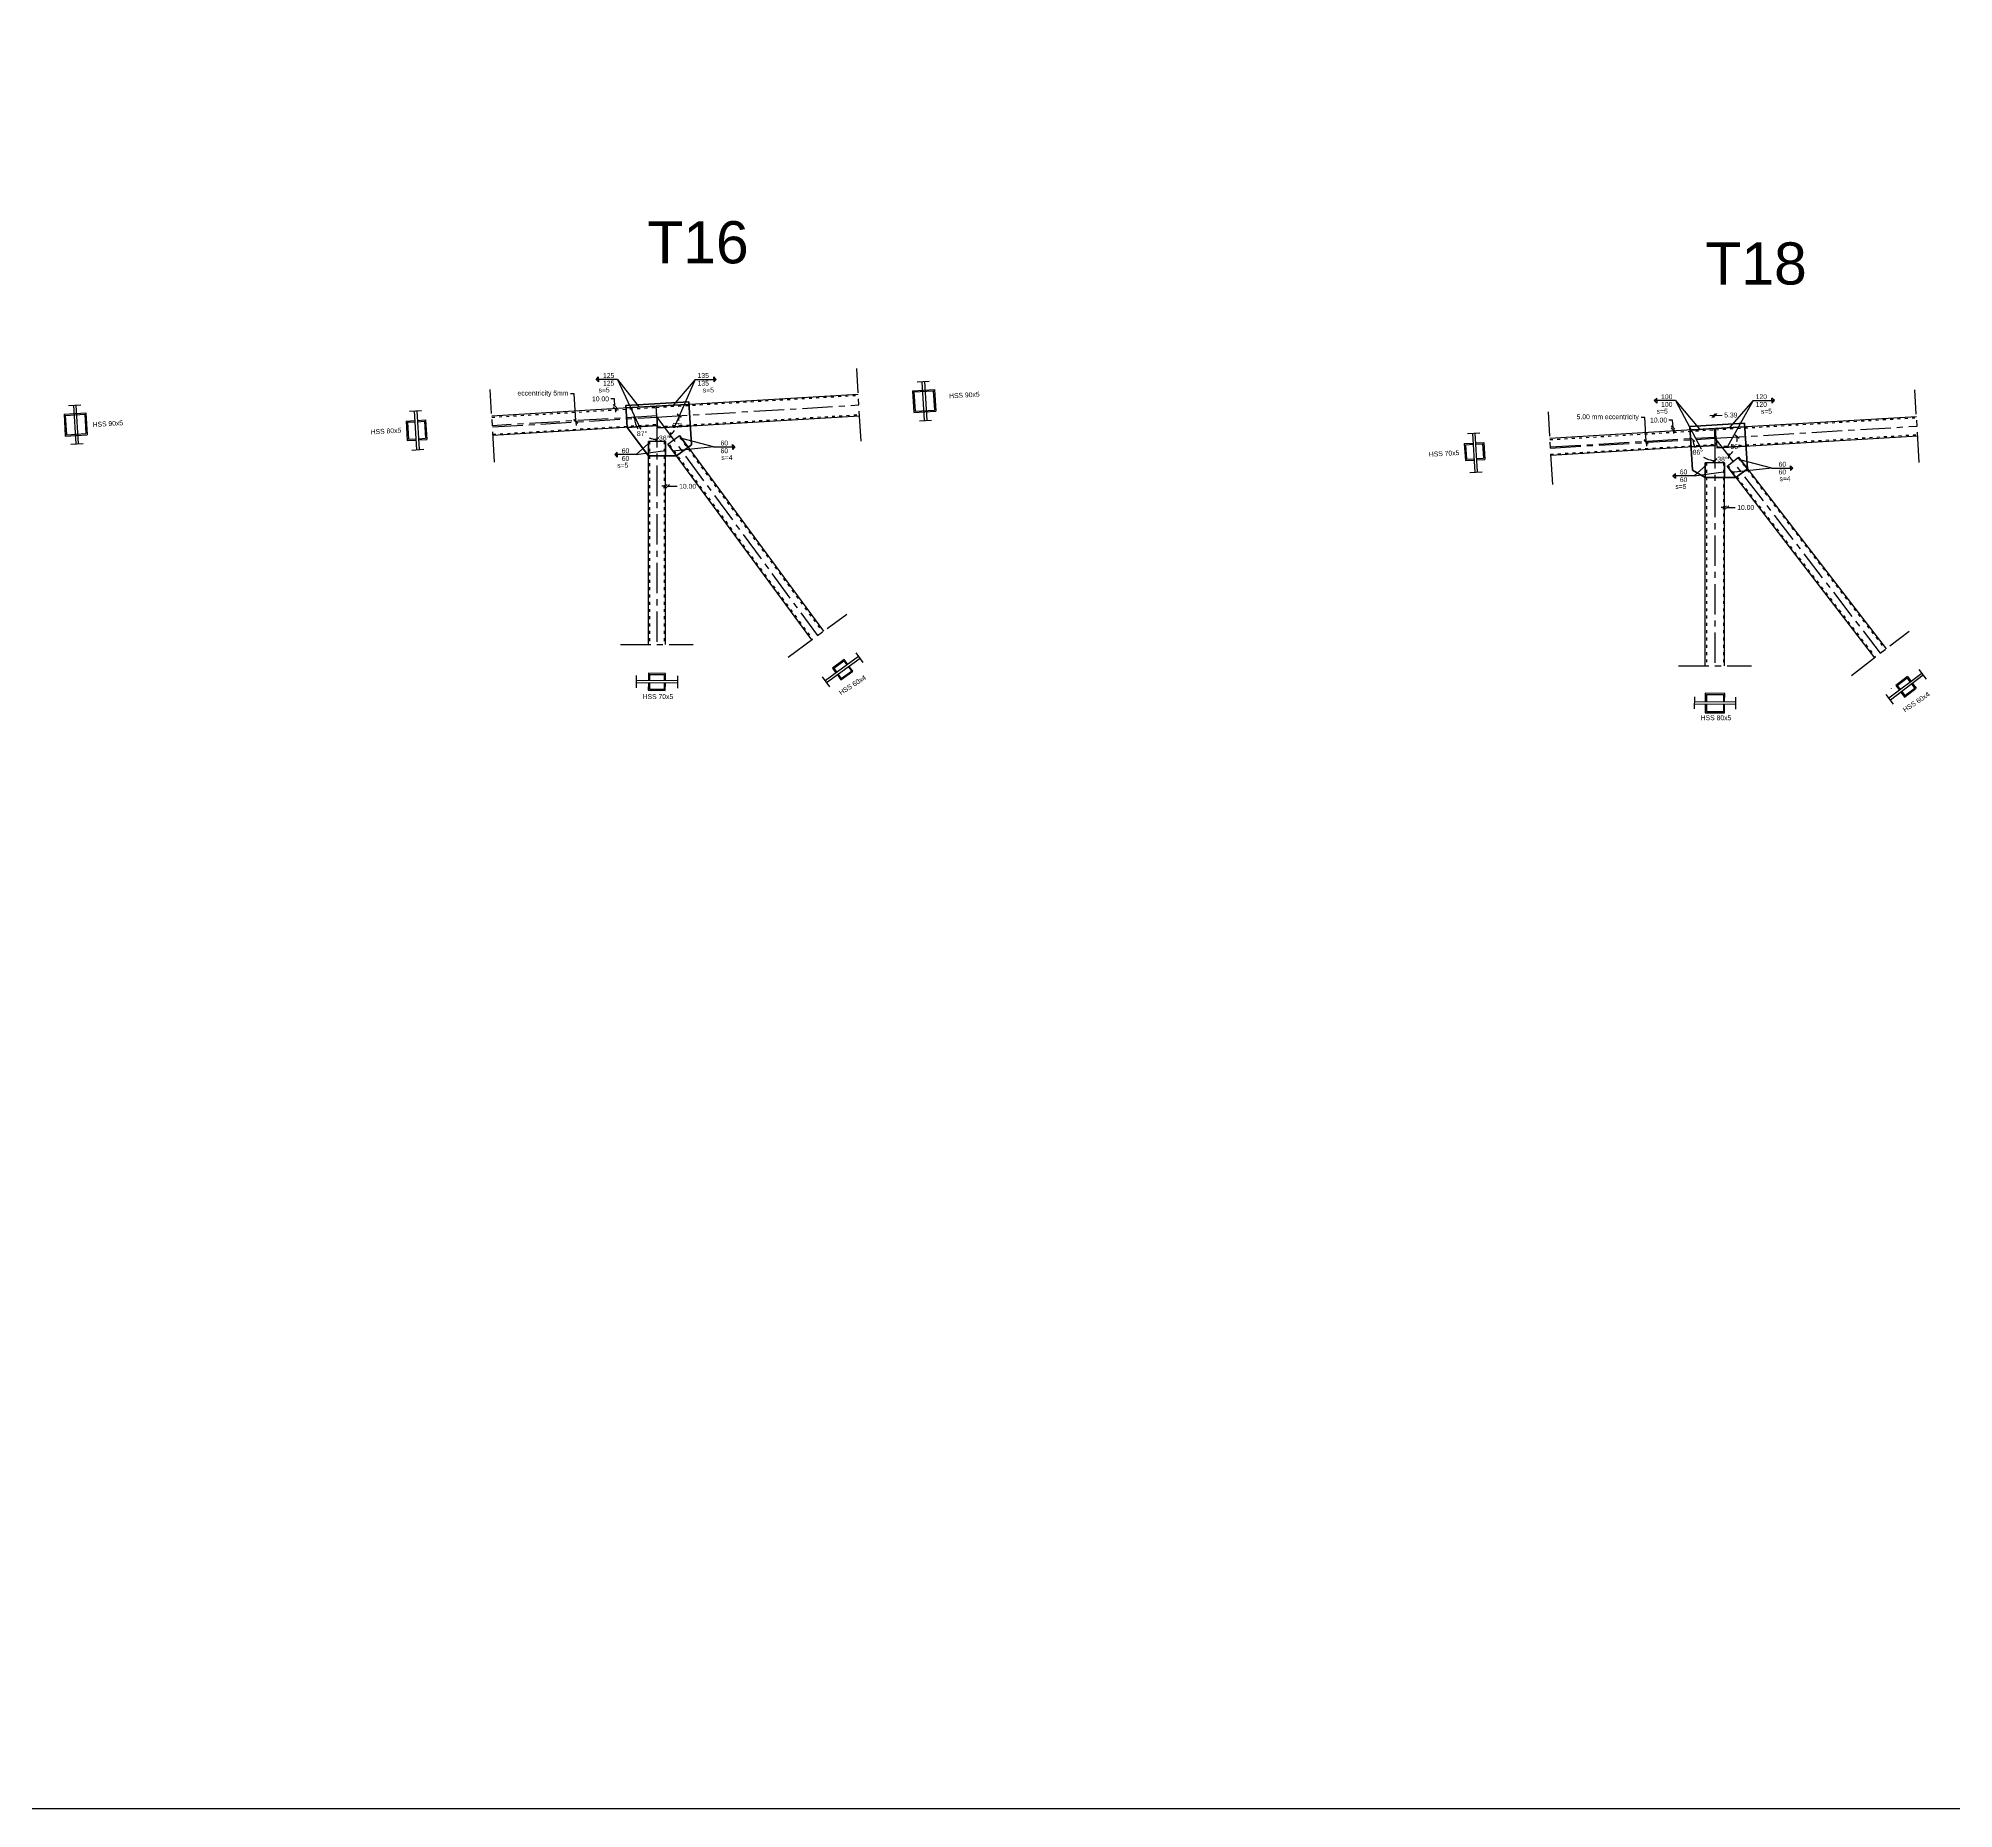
# Model space of a CAD drawing. Header units: inches. Extents: x -15 to 2803056, y 0 to 866270.
# Drawn here: x 864085 to 871970, y 66078 to 73365 of the extents above; entities that cross this region are included whole.
import ezdxf

# ---------------------------------------------------------------- set-up
doc = ezdxf.new("R2010")
doc.units = ezdxf.units.IN
doc.header["$LTSCALE"] = 100
doc.header["$MEASUREMENT"] = 0
doc.linetypes.add('ACAD_ISO03W100', pattern=[30, 12, -18])
doc.linetypes.add('CENTER', pattern=[2, 1.25, -0.25, 0.25, -0.25])
for name, color, linetype in [('connection', 50, 'Continuous'), ('sections', 3, 'Continuous'), ('sections Dimensions', 6, 'Continuous'), ('text', 3, 'Continuous')]:
    doc.layers.add(name, color=color, linetype=linetype)
doc.layers.add('gusset plate', color=1, linetype='Continuous', lineweight=35)
doc.layers.add('weld', color=2, linetype='Continuous', lineweight=35)
doc.styles.get("Standard").update_dxf_attribs({"font": 'arial.ttf'})
doc.dimstyles.new('connections', dxfattribs={"dimtxt": 20, "dimasz": 15, "dimexe": 0.0625, "dimexo": 0.0625, "dimgap": 10, "dimtad": 0, "dimtih": 1, "dimtoh": 1, "dimzin": 0, "dimdsep": 46, "dimtxsty": 'Standard', "dimblk": 'OBLIQUE', "dimcen": 0.09, "dimse1": 1, "dimse2": 1, "dimclrd": 256, "dimclre": 256, "dimclrt": 256, "dimadec": 0, "dimazin": 0, "dimtfac": 1, "dimtofl": 0, "dimtmove": 0, "dimatfit": 3, "dimfxl": 1, "dimtfillclr": 256, "dimtolj": 1, "dimtzin": 0, "dimlwe": -1, "dimarcsym": 0})

# ---------------------------------------------------------------- blocks, each defined once
blk = doc.blocks.new('_Oblique')
at = {"color": 0, "linetype": 'ByBlock', "lineweight": -2}
blk.add_line((-0.5, -0.5), (0.5, 0.5), dxfattribs=at)
blk = doc.blocks.new('*D849')
at = {"layer": 'Defpoints', "color": 0, "linetype": 'CENTER'}
for p in [(866458.8, 71851), (866503.2, 71853.7), (866503.8, 71843.7)]:
    blk.add_point(p, dxfattribs=at)
at = {"layer": 'sections Dimensions', "lineweight": -2, "transparency": 16777216}
for p, q in [((866457, 71881), (866442, 71881)), ((866458.8, 71851), (866457, 71881)), ((866459.4, 71841), (866460.3, 71826.1))]:
    blk.add_line(p, q, dxfattribs=at)
at = {"layer": 'sections Dimensions', "linetype": 'CENTER', "lineweight": -2, "transparency": 16777216, "xscale": 15, "yscale": 15, "zscale": 15}
for p, rotation in [((866458.8, 71851), 273.4336535298679), ((866459.4, 71841), 93.43365352986785)]:
    blk.add_blockref('_Oblique', p, dxfattribs=dict(at, rotation=rotation))
at = {"layer": 'sections Dimensions', "linetype": 'CENTER', "transparency": 16777216, "insert": (866399.2, 71881), "char_height": 20, "attachment_point": 5}
blk.add_mtext('\\A1;10.00', dxfattribs=at)
blk = doc.blocks.new('*D852')
at = {"layer": 'Defpoints', "color": 0, "linetype": 'CENTER'}
for p in [(867463.3, 71856.2), (866631.2, 71806.3), (866631.2, 71806.3), (866706.7, 71754.1), (867292.6, 70906.8)]:
    blk.add_point(p, dxfattribs=at)
at = {"layer": 'sections Dimensions', "lineweight": -2, "transparency": 16777216}
for start, end in [(350.70514, 3.43363), (306.32683, 323.03347)]:
    blk.add_arc((866631.2, 71806.3), 91.7, start, end, dxfattribs=at)
at = {"layer": 'sections Dimensions', "linetype": 'CENTER', "lineweight": -2, "transparency": 16777216, "xscale": 15, "yscale": 15, "zscale": 15}
for p, rotation in [((866722.8, 71811.8), 93.43363036245466), ((866685.6, 71732.4), 216.3268259521254)]:
    blk.add_blockref('_Oblique', p, dxfattribs=dict(at, rotation=rotation))
at = {"layer": 'sections Dimensions', "linetype": 'CENTER', "transparency": 16777216, "insert": (866716, 71771.3), "char_height": 20, "attachment_point": 5}
blk.add_mtext('\\A1;57°', dxfattribs=at)
blk = doc.blocks.new('*D853')
at = {"layer": 'Defpoints', "color": 0, "linetype": 'CENTER'}
for p in [(866631.2, 71806.3), (866631.2, 71806.3), (866650.5, 71716.7), (867292.6, 70906.8), (866631.2, 70869.9)]:
    blk.add_point(p, dxfattribs=at)
at = {"layer": 'sections Dimensions', "lineweight": -2, "transparency": 16777216}
for start, end in [(260.6113, 270), (306.32683, 315.71552)]:
    blk.add_arc((866631.2, 71806.3), 91.6, start, end, dxfattribs=at)
at = {"layer": 'sections Dimensions', "linetype": 'CENTER', "lineweight": -2, "transparency": 16777216, "xscale": 15, "yscale": 15, "zscale": 15}
for p, rotation in [((866631.2, 71714.6), 359.9999999999994), ((866685.5, 71732.4), 216.3268259521248)]:
    blk.add_blockref('_Oblique', p, dxfattribs=dict(at, rotation=rotation))
at = {"layer": 'sections Dimensions', "linetype": 'CENTER', "transparency": 16777216, "insert": (866661.2, 71719.7), "char_height": 20, "attachment_point": 5}
blk.add_mtext('\\A1;36°', dxfattribs=at)
blk = doc.blocks.new('*D854')
at = {"layer": 'Defpoints', "color": 0, "linetype": 'CENTER'}
for p in [(865954.3, 71765.6), (866631.2, 71806.3), (866631.2, 71806.3), (866553.8, 71757.3), (866631.2, 70869.9)]:
    blk.add_point(p, dxfattribs=at)
at = {"layer": 'sections Dimensions', "lineweight": -2, "transparency": 16777216}
for start, end in [(183.43363, 211.68965), (249.97367, 270)]:
    blk.add_arc((866631.2, 71806.3), 91.6, start, end, dxfattribs=at)
at = {"layer": 'sections Dimensions', "linetype": 'CENTER', "lineweight": -2, "transparency": 16777216, "xscale": 15, "yscale": 15, "zscale": 15}
for p, rotation in [((866539.8, 71800.8), 93.43363036244328), ((866631.2, 71714.7), 6.474820679613913e-12)]:
    blk.add_blockref('_Oblique', p, dxfattribs=dict(at, rotation=rotation))
at = {"layer": 'sections Dimensions', "linetype": 'CENTER', "transparency": 16777216, "insert": (866570.2, 71737.9), "char_height": 20, "attachment_point": 5}
blk.add_mtext('\\A1;87°', dxfattribs=at)
blk = doc.blocks.new('*D842')
at = {"layer": 'Defpoints', "color": 0, "linetype": 'ACAD_ISO03W100'}
for p in [(866666.2, 71682.4), (866676.2, 71694.4), (866666.2, 71521.2)]:
    blk.add_point(p, dxfattribs=at)
at = {"layer": 'sections Dimensions', "lineweight": -2, "transparency": 16777216}
for p, q in [((866666.2, 71521.2), (866651.2, 71521.2)), ((866676.2, 71521.2), (866715.1, 71521.2))]:
    blk.add_line(p, q, dxfattribs=at)
at = {"layer": 'sections Dimensions', "linetype": 'ACAD_ISO03W100', "lineweight": -2, "transparency": 16777216, "xscale": 15, "yscale": 15, "zscale": 15}
blk.add_blockref('_Oblique', (866666.2, 71521.2), dxfattribs=at)
at = {"layer": 'sections Dimensions', "linetype": 'ACAD_ISO03W100', "lineweight": -2, "transparency": 16777216, "xscale": 15, "yscale": 15, "zscale": 15, "rotation": 180}
blk.add_blockref('_Oblique', (866676.2, 71521.2), dxfattribs=at)
at = {"layer": 'sections Dimensions', "linetype": 'ACAD_ISO03W100', "transparency": 16777216, "insert": (866757.9, 71521.2), "char_height": 20, "attachment_point": 5}
blk.add_mtext('\\A1;10.00', dxfattribs=at)
blk = doc.blocks.new('*D864')
at = {"layer": 'Defpoints', "color": 0, "linetype": 'ACAD_ISO03W100'}
for p in [(866292.5, 71790.9), (866292.8, 71786), (866297.3, 71791.2)]:
    blk.add_point(p, dxfattribs=at)
at = {"layer": 'sections Dimensions', "lineweight": -2, "transparency": 16777216}
for p, q in [((866290.7, 71902), (866275.7, 71902)), ((866297.3, 71791.2), (866290.7, 71902)), ((866297.6, 71786.2), (866298.5, 71771.3))]:
    blk.add_line(p, q, dxfattribs=at)
at = {"layer": 'sections Dimensions', "linetype": 'ACAD_ISO03W100', "lineweight": -2, "transparency": 16777216, "xscale": 15, "yscale": 15, "zscale": 15}
for p, rotation in [((866297.3, 71791.2), 273.4336238479337), ((866297.6, 71786.2), 93.43362384793369)]:
    blk.add_blockref('_Oblique', p, dxfattribs=dict(at, rotation=rotation))
at = {"layer": 'sections Dimensions', "linetype": 'ACAD_ISO03W100', "transparency": 16777216, "insert": (866162.3, 71902), "char_height": 20, "attachment_point": 5}
blk.add_mtext('\\A1;eccentricity 5mm', dxfattribs=at)
blk = doc.blocks.new('*D875')
at = {"layer": 'Defpoints', "color": 0, "linetype": 'CENTER'}
for p in [(870815, 71763.8), (870859.3, 71766.5), (870859.9, 71756.5)]:
    blk.add_point(p, dxfattribs=at)
at = {"layer": 'sections Dimensions', "lineweight": -2, "transparency": 16777216}
for p, q in [((870813.2, 71793.7), (870798.2, 71793.7)), ((870815, 71763.8), (870813.2, 71793.7)), ((870815.6, 71753.8), (870816.5, 71738.8))]:
    blk.add_line(p, q, dxfattribs=at)
at = {"layer": 'sections Dimensions', "linetype": 'CENTER', "lineweight": -2, "transparency": 16777216, "xscale": 15, "yscale": 15, "zscale": 15}
for p, rotation in [((870815, 71763.8), 273.4336535298679), ((870815.6, 71753.8), 93.43365352986785)]:
    blk.add_blockref('_Oblique', p, dxfattribs=dict(at, rotation=rotation))
at = {"layer": 'sections Dimensions', "linetype": 'CENTER', "transparency": 16777216, "insert": (870755.4, 71793.7), "char_height": 20, "attachment_point": 5}
blk.add_mtext('\\A1;10.00', dxfattribs=at)
blk = doc.blocks.new('*D876')
at = {"layer": 'Defpoints', "color": 0, "linetype": 'CENTER'}
for p in [(871819.5, 71769), (870987.4, 71719), (870987.4, 71719), (871063.6, 71668), (871668.1, 70834.1)]:
    blk.add_point(p, dxfattribs=at)
at = {"layer": 'sections Dimensions', "lineweight": -2, "transparency": 16777216}
for start, end in [(351.25832, 3.43363), (307.56859, 323.65076)]:
    blk.add_arc((870987.4, 71719), 91.7, start, end, dxfattribs=at)
at = {"layer": 'sections Dimensions', "linetype": 'CENTER', "lineweight": -2, "transparency": 16777216, "xscale": 15, "yscale": 15, "zscale": 15}
for p, rotation in [((871079, 71724.5), 93.43363036245002), ((871043.3, 71646.3), 217.5685920288304)]:
    blk.add_blockref('_Oblique', p, dxfattribs=dict(at, rotation=rotation))
at = {"layer": 'sections Dimensions', "linetype": 'CENTER', "transparency": 16777216, "insert": (871072.5, 71684.9), "char_height": 20, "attachment_point": 5}
blk.add_mtext('\\A1;56°', dxfattribs=at)
blk = doc.blocks.new('*D877')
at = {"layer": 'Defpoints', "color": 0, "linetype": 'CENTER'}
for p in [(870987.4, 71719), (870987.4, 71719), (871007.3, 71629.6), (871668.1, 70834.1), (870987.4, 70782.7)]:
    blk.add_point(p, dxfattribs=at)
at = {"layer": 'sections Dimensions', "lineweight": -2, "transparency": 16777216}
for start, end in [(260.6113, 270), (307.56859, 316.95729)]:
    blk.add_arc((870987.4, 71719), 91.6, start, end, dxfattribs=at)
at = {"layer": 'sections Dimensions', "linetype": 'CENTER', "lineweight": -2, "transparency": 16777216, "xscale": 15, "yscale": 15, "zscale": 15}
blk.add_blockref('_Oblique', (870987.4, 71627.4), dxfattribs=at)
at = {"layer": 'sections Dimensions', "linetype": 'CENTER', "lineweight": -2, "transparency": 16777216, "xscale": 15, "yscale": 15, "zscale": 15, "rotation": 217.5685920288272}
blk.add_blockref('_Oblique', (871043.3, 71646.4), dxfattribs=at)
at = {"layer": 'sections Dimensions', "linetype": 'CENTER', "transparency": 16777216, "insert": (871018.4, 71632.8), "char_height": 20, "attachment_point": 5}
blk.add_mtext('\\A1;38°', dxfattribs=at)
blk = doc.blocks.new('*D874')
at = {"layer": 'Defpoints', "color": 0, "linetype": 'CENTER'}
for p in [(870987.7, 71718.7), (870987.7, 71718.7), (870310.8, 71673.4), (870943.9, 71638.8), (870987.7, 70777.7)]:
    blk.add_point(p, dxfattribs=at)
at = {"layer": 'sections Dimensions', "lineweight": -2, "transparency": 16777216}
for start, end in [(183.82158, 204.02407), (238.33386, 270)]:
    blk.add_arc((870987.7, 71718.7), 91, start, end, dxfattribs=at)
at = {"layer": 'sections Dimensions', "linetype": 'CENTER', "lineweight": -2, "transparency": 16777216, "xscale": 15, "yscale": 15, "zscale": 15}
for p, rotation in [((870896.9, 71712.6), 93.82158133251691), ((870987.7, 71627.6), 359.9999999999998)]:
    blk.add_blockref('_Oblique', p, dxfattribs=dict(at, rotation=rotation))
at = {"layer": 'sections Dimensions', "linetype": 'CENTER', "transparency": 16777216, "insert": (870916.9, 71661.4), "char_height": 20, "attachment_point": 5}
blk.add_mtext('\\A1;86°', dxfattribs=at)
blk = doc.blocks.new('*D873')
at = {"layer": 'Defpoints', "color": 0, "linetype": 'ACAD_ISO03W100'}
for p in [(871037.4, 71604.8), (871027.4, 71595.2), (871027.4, 71434)]:
    blk.add_point(p, dxfattribs=at)
at = {"layer": 'sections Dimensions', "lineweight": -2, "transparency": 16777216}
for p, q in [((871027.4, 71434), (871012.4, 71434)), ((871037.4, 71434), (871071.3, 71434))]:
    blk.add_line(p, q, dxfattribs=at)
at = {"layer": 'sections Dimensions', "linetype": 'ACAD_ISO03W100', "lineweight": -2, "transparency": 16777216, "xscale": 15, "yscale": 15, "zscale": 15}
blk.add_blockref('_Oblique', (871027.4, 71434), dxfattribs=at)
at = {"layer": 'sections Dimensions', "linetype": 'ACAD_ISO03W100', "lineweight": -2, "transparency": 16777216, "xscale": 15, "yscale": 15, "zscale": 15, "rotation": 180}
blk.add_blockref('_Oblique', (871037.4, 71434), dxfattribs=at)
at = {"layer": 'sections Dimensions', "linetype": 'ACAD_ISO03W100', "transparency": 16777216, "insert": (871114, 71434), "char_height": 20, "attachment_point": 5}
blk.add_mtext('\\A1;10.00', dxfattribs=at)
blk = doc.blocks.new('*D878')
at = {"layer": 'Defpoints', "color": 0, "linetype": 'ACAD_ISO03W100'}
for p in [(870607.1, 71701.2), (870607.4, 71696.2), (870704.3, 71707.1)]:
    blk.add_point(p, dxfattribs=at)
at = {"layer": 'sections Dimensions', "lineweight": -2, "transparency": 16777216}
for p, q in [((870698.4, 71804.5), (870683.4, 71804.5)), ((870704.3, 71707.1), (870698.4, 71804.5)), ((870704.6, 71702.1), (870705.5, 71687.1))]:
    blk.add_line(p, q, dxfattribs=at)
at = {"layer": 'sections Dimensions', "linetype": 'ACAD_ISO03W100', "lineweight": -2, "transparency": 16777216, "xscale": 15, "yscale": 15, "zscale": 15}
for p, rotation in [((870704.3, 71707.1), 273.4336303618946), ((870704.6, 71702.1), 93.43363036189454)]:
    blk.add_blockref('_Oblique', p, dxfattribs=dict(at, rotation=rotation))
at = {"layer": 'sections Dimensions', "linetype": 'ACAD_ISO03W100', "transparency": 16777216, "insert": (870546, 71804.5), "char_height": 20, "attachment_point": 5}
blk.add_mtext('\\A1;5.00 mm eccentricity', dxfattribs=at)
blk = doc.blocks.new('*D879')
at = {"layer": 'Defpoints', "color": 0, "linetype": 'ACAD_ISO03W100'}
for p in [(870986.9, 71812.7), (870985, 71754), (870990.4, 71754.3)]:
    blk.add_point(p, dxfattribs=at)
at = {"layer": 'sections Dimensions', "lineweight": -2, "transparency": 16777216}
for p, q in [((870981.5, 71812.3), (870966.5, 71811.4)), ((870986.9, 71812.7), (871016.8, 71814.5))]:
    blk.add_line(p, q, dxfattribs=at)
at = {"layer": 'sections Dimensions', "linetype": 'ACAD_ISO03W100', "lineweight": -2, "transparency": 16777216, "xscale": 15, "yscale": 15, "zscale": 15}
for p, rotation in [((870981.5, 71812.3), 3.433636943505087), ((870986.9, 71812.7), 183.4336369435051)]:
    blk.add_blockref('_Oblique', p, dxfattribs=dict(at, rotation=rotation))
at = {"layer": 'sections Dimensions', "linetype": 'ACAD_ISO03W100', "transparency": 16777216, "insert": (871052.8, 71814.5), "char_height": 20, "attachment_point": 5}
blk.add_mtext('\\A1;5.39', dxfattribs=at)

msp = doc.modelspace()

# ---------------------------------------------------------------- linework, layer by layer
at = {"layer": 'connection'}
msp.add_lwpolyline([(842209.618, 87263.057), (884218.467, 87263.057), (884218.467, 66078.159), (842209.618, 66078.159)], close=True, dxfattribs=at)
at = {"layer": 'gusset plate'}
for p, q in [((866762.72, 71869.249), (866503.169, 71853.676)), ((866503.169, 71853.676), (866508.559, 71763.837)), ((866773.393, 71691.381), (866762.72, 71869.249)), ((871108.881, 71781.431), (870883.986, 71767.937)), ((866711.782, 71646.08), (866773.393, 71691.381)), ((871073.982, 71557.282), (871121.54, 71593.865))]:
    msp.add_line(p, q, dxfattribs=at)
at = {"layer": 'gusset plate', "linetype": 'ACAD_ISO03W100'}
for p, q in [((866596.239, 71646.08), (866508.559, 71763.837)), ((870883.986, 71767.937), (870894.803, 71587.649)), ((871108.873, 71781.43), (871121.54, 71593.865)), ((866711.782, 71646.08), (866596.239, 71646.08)), ((870947.4, 71557.282), (870894.803, 71587.649)), ((871073.982, 71557.282), (870947.4, 71557.282))]:
    msp.add_line(p, q, dxfattribs=at)
at = {"layer": 'sections', "linetype": 'CENTER'}
for p, q in [((867472.283, 71706.454), (867454.316, 72005.915)), ((865963.027, 71620.908), (865945.06, 71920.369)), ((867702.699, 71950.665), (867752.609, 71953.66)), ((867773.771, 71919.894), (867779.161, 71830.055)), ((871828.444, 71619.236), (871810.477, 71918.698)), ((864209.249, 71854.09), (864259.16, 71857.085)), ((866631.239, 71806.261), (866628.544, 71851.18)), ((866631.239, 71806.261), (867463.3, 71856.185)), ((867683.932, 71914.504), (867689.323, 71824.665)), ((867689.223, 71909.812), (867694.014, 71829.956)), ((867769.079, 71914.603), (867773.871, 71834.747)), ((864190.483, 71817.928), (864195.873, 71728.09)), ((864195.773, 71813.237), (864200.565, 71733.381)), ((864275.63, 71818.028), (864280.421, 71738.172)), ((864280.321, 71823.319), (864285.712, 71733.48)), ((865599.116, 71789.415), (865603.908, 71709.558)), ((865604.407, 71784.723), (865608.599, 71714.849)), ((865612.592, 71830.268), (865662.502, 71833.263)), ((865674.281, 71788.915), (865678.474, 71719.041)), ((865678.973, 71794.206), (865683.764, 71714.35)), ((866630.939, 71811.252), (865954.043, 71770.638)), ((865954.343, 71765.647), (866631.239, 71806.261)), ((866631.239, 71806.261), (866631.239, 70869.889)), ((866631.239, 71806.261), (867292.623, 70906.778)), ((866631.239, 71806.261), (866633.934, 71761.342)), ((867712.278, 71791.006), (867762.188, 71794.001)), ((870319.488, 71528.699), (870301.52, 71828.16)), ((870987.4, 71719.043), (871819.46, 71768.967)), ((864218.829, 71694.431), (864268.739, 71697.426)), ((869955.577, 71697.206), (869959.769, 71627.331)), ((869960.867, 71692.514), (869964.461, 71632.622)), ((869969.052, 71738.059), (870018.963, 71741.054)), ((870030.741, 71696.707), (870034.335, 71636.814)), ((870035.433, 71701.997), (870039.626, 71632.123)), ((870310.167, 71683.418), (870987.063, 71724.032)), ((870310.504, 71678.429), (870987.4, 71719.043)), ((870987.4, 71719.043), (870987.4, 70782.671)), ((870987.4, 71719.043), (871668.122, 70834.105)), ((870992.495, 71719.043), (870990.1, 71758.971)), ((870992.495, 71719.043), (870994.891, 71679.115)), ((865622.172, 71670.609), (865672.082, 71673.604)), ((869978.632, 71578.4), (870028.542, 71581.395)), ((867171.776, 70817.92), (867413.471, 70995.637)), ((871549.228, 70742.648), (871787.015, 70925.561)), ((866481.239, 70869.889), (866781.239, 70869.889)), ((867450.024, 70836.476), (867479.274, 70795.993)), ((866546.408, 70741.9), (866545.992, 70691.957)), ((866716.402, 70740.482), (866715.986, 70690.539)), ((867312.228, 70736.915), (867341.478, 70696.432)), ((870837.4, 70782.671), (871137.4, 70782.671)), ((871827.009, 70767.23), (871857.129, 70727.39)), ((871691.403, 70664.706), (871721.523, 70624.867)), ((870902.569, 70654.682), (870902.153, 70604.74)), ((871072.563, 70653.264), (871072.147, 70603.322))]:
    msp.add_line(p, q, dxfattribs=at)
at = {"layer": 'sections'}
for p, q in [((867683.932, 71914.504), (867773.771, 71919.894)), ((867722.663, 71951.863), (867732.242, 71792.204)), ((867732.645, 71952.462), (867742.224, 71792.803)), ((864229.213, 71855.288), (864238.793, 71695.629)), ((864239.195, 71855.887), (864248.775, 71696.228)), ((866628.544, 71851.18), (865951.648, 71810.566)), ((866628.544, 71851.18), (867460.604, 71901.104)), ((867689.223, 71909.812), (867769.079, 71914.603)), ((864190.483, 71817.928), (864280.321, 71823.319)), ((864195.773, 71813.237), (864275.63, 71818.028)), ((865599.116, 71789.415), (865634.95, 71791.565)), ((865604.407, 71784.723), (865635.25, 71786.574)), ((865632.556, 71831.466), (865642.136, 71671.807)), ((865642.538, 71832.065), (865652.118, 71672.406)), ((865644.932, 71792.164), (865678.973, 71794.206)), ((865645.232, 71787.172), (865674.281, 71788.915)), ((866633.335, 71771.324), (865956.439, 71730.71)), ((866633.934, 71761.342), (867465.995, 71811.265)), ((867689.323, 71824.665), (867779.161, 71830.055)), ((867694.014, 71829.956), (867773.871, 71834.747)), ((871047.392, 71762.715), (871817.065, 71808.895)), ((864195.873, 71728.09), (864285.712, 71733.48)), ((864200.565, 71733.381), (864280.421, 71738.172)), ((865603.908, 71709.558), (865639.742, 71711.708)), ((865608.599, 71714.849), (865639.442, 71716.699)), ((865649.424, 71717.298), (865678.474, 71719.041)), ((865649.724, 71712.307), (865683.764, 71714.35)), ((866666.239, 71706.08), (866596.239, 71706.08)), ((866596.239, 70869.889), (866596.239, 71682.416)), ((866666.239, 70869.889), (866666.239, 71682.416)), ((866676.239, 71694.419), (866724.578, 71729.962)), ((866724.578, 71729.962), (867316.793, 70924.55)), ((869955.577, 71697.206), (869991.411, 71699.356)), ((869960.867, 71692.514), (869991.71, 71694.365)), ((869989.017, 71739.257), (869998.596, 71579.598)), ((869998.999, 71739.856), (870008.578, 71580.197)), ((870001.393, 71699.955), (870035.433, 71701.997)), ((870001.692, 71694.964), (870030.741, 71696.707)), ((870984.705, 71758.953), (870308.108, 71718.358)), ((870988.767, 71689.071), (870311.871, 71648.457)), ((870994.873, 71679.42), (871822.156, 71729.057)), ((866687.948, 71678.495), (867268.454, 70889.007)), ((869959.769, 71627.331), (869995.603, 71629.481)), ((869964.461, 71632.622), (869995.304, 71634.472)), ((870005.286, 71635.071), (870034.335, 71636.814)), ((870005.585, 71630.08), (870039.626, 71632.123)), ((871027.4, 71617.282), (870947.4, 71617.282)), ((871037.4, 71604.84), (871084.957, 71641.422)), ((871037.4, 71604.84), (871644.343, 70815.813)), ((871084.957, 71641.422), (871691.9, 70852.396)), ((870947.4, 70782.671), (870947.4, 71595.199)), ((871027.4, 70782.671), (871027.4, 71595.199)), ((867461.721, 70820.287), (867323.925, 70720.727)), ((866596.49, 70751.51), (866596.24, 70721.47)), ((866666.488, 70750.926), (866596.49, 70751.51)), ((866601.449, 70746.469), (866601.24, 70721.436)), ((866601.449, 70746.469), (866661.446, 70745.968)), ((866661.446, 70745.968), (866661.238, 70721.003)), ((866666.238, 70720.969), (866666.488, 70750.926)), ((867467.577, 70812.181), (867329.781, 70712.621)), ((867402.498, 70808.34), (867353.865, 70773.201)), ((867353.865, 70773.201), (867368.53, 70752.904)), ((867357.103, 70775.549), (867357.107, 70775.544)), ((867359.45, 70772.302), (867401.593, 70802.751)), ((867359.45, 70772.302), (867371.764, 70755.258)), ((867374.387, 70744.798), (867389.004, 70724.568)), ((867377.62, 70747.153), (867389.903, 70730.153)), ((867389.004, 70724.568), (867437.637, 70759.707)), ((867389.903, 70730.153), (867432.047, 70760.602)), ((867399.183, 70806.088), (867399.251, 70805.994)), ((867401.593, 70802.751), (867413.804, 70785.851)), ((867417.115, 70788.11), (867402.498, 70808.34)), ((867419.661, 70777.745), (867432.047, 70760.602)), ((867437.637, 70759.707), (867422.972, 70780.004)), ((871839.054, 70751.298), (871703.448, 70648.775)), ((871845.085, 70743.322), (871709.479, 70640.798)), ((871780.104, 70738.071), (871732.244, 70701.886)), ((866716.152, 70710.511), (866546.158, 70711.929)), ((866716.236, 70720.51), (866546.242, 70721.928)), ((866596.156, 70711.47), (866595.907, 70681.513)), ((866595.907, 70681.513), (866665.904, 70680.929)), ((866601.156, 70711.437), (866600.948, 70686.471)), ((866600.948, 70686.471), (866660.946, 70685.971)), ((866661.155, 70711.003), (866660.946, 70685.971)), ((866665.904, 70680.929), (866666.154, 70710.97)), ((870947.693, 70669.334), (870947.401, 70634.335)), ((871027.576, 70668.667), (870947.693, 70669.334)), ((870952.651, 70664.292), (870952.401, 70634.218)), ((870952.651, 70664.292), (871022.649, 70663.708)), ((871022.649, 70663.708), (871022.399, 70633.785)), ((871027.399, 70633.751), (871027.576, 70668.667)), ((871713.264, 70688.332), (871713.268, 70688.326)), ((871732.244, 70701.886), (871747.346, 70681.911)), ((871737.847, 70701.108), (871779.321, 70732.464)), ((871737.847, 70701.108), (871750.527, 70684.335)), ((871753.376, 70673.934), (871768.428, 70654.026)), ((871755.344, 70718.87), (871755.412, 70718.776)), ((871756.558, 70676.359), (871769.207, 70659.629)), ((871768.428, 70654.026), (871816.289, 70690.21)), ((871769.207, 70659.629), (871810.68, 70690.985)), ((871072.313, 70623.293), (870902.319, 70624.711)), ((871072.397, 70633.293), (870902.403, 70634.711)), ((870947.317, 70624.252), (870947.093, 70589.336)), ((870947.093, 70589.336), (871027.1, 70588.669)), ((870952.317, 70624.219), (870952.068, 70594.295)), ((870952.068, 70594.295), (871022.065, 70593.711)), ((871022.316, 70623.785), (871022.065, 70593.711)), ((871027.1, 70588.669), (871027.315, 70623.752))]:
    msp.add_line(p, q, dxfattribs=at)
at = {"layer": 'sections', "linetype": 'ACAD_ISO03W100', "ltscale": 0.01}
for p, q in [((865951.648, 71805.566), (866628.843, 71846.189)), ((866628.843, 71846.189), (867460.766, 71896.106)), ((865955.84, 71735.692), (866633.036, 71776.315)), ((866633.765, 71766.341), (867465.687, 71816.258)), ((870990.381, 71754.285), (871817.226, 71803.898)), ((866601.239, 71706.08), (866601.239, 70869.889)), ((866661.239, 71706.08), (866661.239, 70869.889)), ((866683.49, 71691.31), (867271.676, 70891.376)), ((866725.384, 71722.114), (867313.57, 70922.18)), ((870308.108, 71713.358), (870985.004, 71753.962)), ((870311.272, 71653.439), (870988.598, 71694.07)), ((870994.573, 71684.411), (871821.848, 71734.049)), ((870952.4, 71618.862), (870952.4, 70782.671)), ((871022.4, 71618.862), (871022.4, 70782.671)), ((871040.57, 71607.278), (871647.513, 70818.252)), ((871083.346, 71636.956), (871688.73, 70849.957))]:
    msp.add_line(p, q, dxfattribs=at)
at = {"layer": 'sections', "linetype": 'ACAD_ISO03W100'}
for p, q in [((866633.335, 71771.324), (866628.544, 71851.18)), ((870984.705, 71758.953), (870988.897, 71689.079)), ((871780.104, 70738.071), (871795.181, 70718.129)), ((871791.985, 70715.713), (871779.321, 70732.464)), ((871810.68, 70690.985), (871798.016, 70707.736)), ((871801.212, 70710.152), (871816.289, 70690.21))]:
    msp.add_line(p, q, dxfattribs=at)
at = {"layer": 'sections Dimensions'}
for p, q in [((866381.308, 71961.29), (866391.308, 71971.29)), ((866468.735, 71961.29), (866381.308, 71961.29)), ((866381.308, 71961.29), (866391.308, 71951.29)), ((866391.308, 71961.29), (866391.308, 71971.29)), ((866391.308, 71961.29), (866391.308, 71951.29)), ((866468.735, 71961.29), (866558.669, 71846.988)), ((866468.735, 71961.29), (866564.06, 71757.149)), ((866788.353, 71961.29), (866698.418, 71855.373)), ((866788.353, 71961.29), (866703.808, 71765.534)), ((866788.353, 71961.29), (866875.78, 71961.29)), ((866875.78, 71961.29), (866865.78, 71971.29)), ((866865.78, 71961.29), (866865.78, 71971.29)), ((866875.78, 71961.29), (866865.78, 71951.29)), ((866865.78, 71961.29), (866865.78, 71951.29)), ((870737.469, 71874.072), (870747.469, 71884.072)), ((870824.896, 71874.072), (870737.469, 71874.072)), ((870737.469, 71874.072), (870747.469, 71864.072)), ((870747.469, 71874.072), (870747.469, 71884.072)), ((870747.469, 71874.072), (870747.469, 71864.072)), ((870824.896, 71874.072), (870924.812, 71755.36)), ((870824.896, 71874.072), (870930.033, 71675.529)), ((871144.514, 71874.072), (871038.282, 71682.024)), ((871144.514, 71874.072), (871047.392, 71762.715)), ((871144.514, 71874.072), (871231.941, 71874.072)), ((871231.941, 71874.072), (871221.941, 71884.072)), ((871221.941, 71874.072), (871221.941, 71884.072)), ((871231.941, 71874.072), (871221.941, 71864.072)), ((871221.941, 71874.072), (871221.941, 71864.072)), ((866864.972, 71683.27), (866952.399, 71683.27)), ((866952.399, 71683.27), (866942.399, 71693.27)), ((866942.399, 71683.27), (866942.399, 71693.27)), ((866952.399, 71683.27), (866942.399, 71673.27)), ((866942.399, 71683.27), (866942.399, 71673.27)), ((866458.228, 71651.673), (866468.228, 71661.673)), ((866545.655, 71651.673), (866458.228, 71651.673)), ((866458.228, 71651.673), (866468.228, 71641.673)), ((866468.228, 71651.673), (866468.228, 71661.673)), ((866468.228, 71651.673), (866468.228, 71641.673)), ((871308.56, 71596.052), (871298.56, 71606.052)), ((871298.56, 71596.052), (871298.56, 71606.052)), ((870814.389, 71564.455), (870824.389, 71574.455)), ((870901.816, 71564.455), (870814.389, 71564.455)), ((870814.389, 71564.455), (870824.389, 71554.455)), ((870824.389, 71564.455), (870824.389, 71574.455)), ((870824.389, 71564.455), (870824.389, 71554.455)), ((871221.133, 71596.052), (871308.56, 71596.052)), ((871308.56, 71596.052), (871298.56, 71586.052)), ((871298.56, 71596.052), (871298.56, 71586.052))]:
    msp.add_line(p, q, dxfattribs=at)
at = {"layer": 'sections Dimensions', "linetype": 'ACAD_ISO03W100'}
for p, q in [((866545.655, 71651.673), (866596.239, 71696.998)), ((866864.972, 71683.27), (866697.519, 71665.478)), ((866864.972, 71683.27), (866733.441, 71717.908)), ((866545.655, 71651.673), (866666.239, 71668.599)), ((870901.816, 71564.455), (870952.4, 71609.78)), ((871221.133, 71596.052), (871089.602, 71630.69)), ((870901.816, 71564.455), (871022.4, 71581.381)), ((871221.133, 71596.052), (871053.68, 71578.26))]:
    msp.add_line(p, q, dxfattribs=at)
at = {"layer": 'weld', "linetype": 'CENTER'}
for p, q in [((866628.544, 71851.18), (866503.768, 71843.694)), ((866628.544, 71851.18), (866763.301, 71859.266)), ((866633.335, 71771.324), (866508.559, 71763.837)), ((866633.934, 71761.342), (866768.71, 71769.428)), ((870990.1, 71759.277), (871109.884, 71766.464)), ((866596.239, 71706.08), (866596.239, 71646.08)), ((866666.239, 71706.08), (866666.239, 71646.08)), ((866676.239, 71694.419), (866711.782, 71646.08)), ((866724.578, 71729.962), (866760.121, 71681.623)), ((870995.49, 71679.457), (871115.274, 71686.644)), ((870947.4, 71617.282), (870947.4, 71557.282)), ((871027.4, 71617.282), (871027.4, 71557.282))]:
    msp.add_line(p, q, dxfattribs=at)
at = {"layer": 'weld', "linetype": 'ACAD_ISO03W100'}
for p, q in [((870984.705, 71758.953), (870884.884, 71752.964)), ((870988.897, 71689.079), (870889.077, 71683.089)), ((871037.4, 71604.84), (871073.982, 71557.282)), ((871084.957, 71641.422), (871121.54, 71593.865))]:
    msp.add_line(p, q, dxfattribs=at)

# ---------------------------------------------------------------- texts
at = {"layer": 'sections Dimensions', "linetype": 'ACAD_ISO03W100'}
for s, p in [('s=5', (866391.214, 71907.644)), ('125', (866409.637, 71967.362)), ('125', (866409.637, 71935.477)), ('135', (866798.91, 71967.362)), ('135', (866798.91, 71935.477)), ('s=5', (866820.307, 71907.644)), ('s=5', (870747.375, 71820.427)), ('100', (870765.798, 71880.144)), ('100', (870765.798, 71848.259)), ('120', (871155.071, 71880.144)), ('120', (871155.071, 71848.259)), ('s=5', (871176.468, 71820.427)), ('60', (866893.278, 71689.342)), ('s=5', (866468.135, 71598.027)), ('60', (866486.558, 71657.745)), ('60', (866486.558, 71625.86)), ('60', (866893.278, 71657.457)), ('s=4', (866896.926, 71629.624)), ('60', (871249.439, 71602.124)), ('s=5', (870824.296, 71510.809)), ('60', (870842.719, 71570.527)), ('60', (870842.719, 71538.642)), ('60', (871249.439, 71570.239)), ('s=4', (871253.087, 71542.406)), ('HSS 70x5', (866572.778, 70645.742)), ('HSS 80x5', (870928.939, 70558.524))]:
    msp.add_text(s, height=20, dxfattribs=at).set_placement(p)
for s, rotation, p in [('HSS 90x5', 3.4336304, (867835.063, 71883.031)), ('HSS 90x5', 3.4336304, (864308.927, 71765.224)), ('HSS 80x5', 3.4336304, (865453.742, 71734.817)), ('HSS 70x5', 3.4336304, (869810.203, 71642.608)), ('HSS 60x4', 32.5198106, (867389.042, 70661.018)), ('HSS 60x4', 33.7615766, (871769.843, 70590.492))]:
    msp.add_text(s, height=20, rotation=rotation, dxfattribs=at).set_placement(p)
at = {"layer": 'text'}
for s, p in [('T16', (866591.579, 72438.952)), ('T18', (870947.74, 72351.734))]:
    msp.add_text(s, height=173.6094, dxfattribs=at).set_placement(p)

# ---------------------------------------------------------------- dimensions: what is measured, and where the dimension line sits
at = {"layer": 'sections Dimensions', "linetype": 'ACAD_ISO03W100'}
for base, p1, p2, angle, text, picture, middle in [((866297.341, 71791.236), (866292.791, 71785.954), (866292.491, 71790.945), 93.4336238, 'eccentricity 5mm', '*D864', (866162.311, 71902.005)), ((870704.263, 71707.064), (870607.388, 71696.242), (870607.089, 71701.233), 93.4336304, '<> mm eccentricity', '*D878', (870546.023, 71804.501))]:
    dim = msp.add_linear_dim(base=base, p1=p1, p2=p2, angle=angle, text=text, dimstyle='connections', dxfattribs=at)
    dim.commit()
    dim.dimension.update_dxf_attribs({"geometry": picture, "text_midpoint": middle, "dimtype": 161})
at = {"layer": 'sections Dimensions', "linetype": 'CENTER'}
for p1, p2, picture, middle in [((866503.768, 71843.694), (866503.169, 71853.676), '*D849', (866399.231, 71880.959)), ((870859.929, 71756.476), (870859.33, 71766.458), '*D875', (870755.392, 71793.742))]:
    dim = msp.add_aligned_dim(p1=p1, p2=p2, distance=44.452, dimstyle='connections', dxfattribs=at)
    dim.commit()
    dim.dimension.update_dxf_attribs({"geometry": picture, "text_midpoint": middle})
for base, line1, line2, picture, middle in [((866706.702, 71754.129), ((866631.239, 71806.261), (867463.3, 71856.185)), ((866631.239, 71806.261), (867292.623, 70906.778)), '*D852', (866716.024, 71771.276)), ((866553.809, 71757.333), ((865954.343, 71765.647), (866631.239, 71806.261)), ((866631.239, 71806.261), (866631.239, 70869.889)), '*D854', (866570.241, 71737.934)), ((866650.463, 71716.658), ((866631.239, 71806.261), (866631.239, 70869.889)), ((866631.239, 71806.261), (867292.623, 70906.778)), '*D853', (866661.239, 71719.669)), ((871063.608, 71668.007), ((870987.4, 71719.043), (871819.46, 71768.967)), ((870987.4, 71719.043), (871668.122, 70834.105)), '*D876', (871072.524, 71684.892)), ((870943.942, 71638.816), ((870310.803, 71673.438), (870987.699, 71718.654)), ((870987.699, 71718.654), (870987.699, 70777.68)), '*D874', (870916.931, 71661.377)), ((871007.27, 71629.581), ((870987.4, 71719.043), (870987.4, 70782.671)), ((870987.4, 71719.043), (871668.122, 70834.105)), '*D877', (871018.385, 71632.798))]:
    dim = msp.add_angular_dim_2l(base=base, line1=line1, line2=line2, dimstyle='connections', dxfattribs=at)
    dim.commit()
    dim.dimension.update_dxf_attribs({"geometry": picture, "text_midpoint": middle, "dimtype": 162})
at = {"layer": 'sections Dimensions', "linetype": 'ACAD_ISO03W100'}
dim = msp.add_aligned_dim(p1=(870985.004, 71753.962), p2=(870990.381, 71754.285), distance=58.476, dimstyle='connections', dxfattribs=at)
dim.commit()
dim.dimension.update_dxf_attribs({"geometry": '*D879', "text_midpoint": (871052.82, 71814.453)})
for base, p1, p2, picture, middle in [((866666.239, 71521.207), (866676.239, 71694.419), (866666.239, 71682.416), '*D842', (866757.868, 71521.207)), ((871027.4, 71433.989), (871037.4, 71604.84), (871027.4, 71595.199), '*D873', (871114.029, 71433.989))]:
    dim = msp.add_linear_dim(base=base, p1=p1, p2=p2, dimstyle='connections', dxfattribs=at)
    dim.commit()
    dim.dimension.update_dxf_attribs({"geometry": picture, "text_midpoint": middle, "dimtype": 160})

doc.saveas('drawing.dxf')
